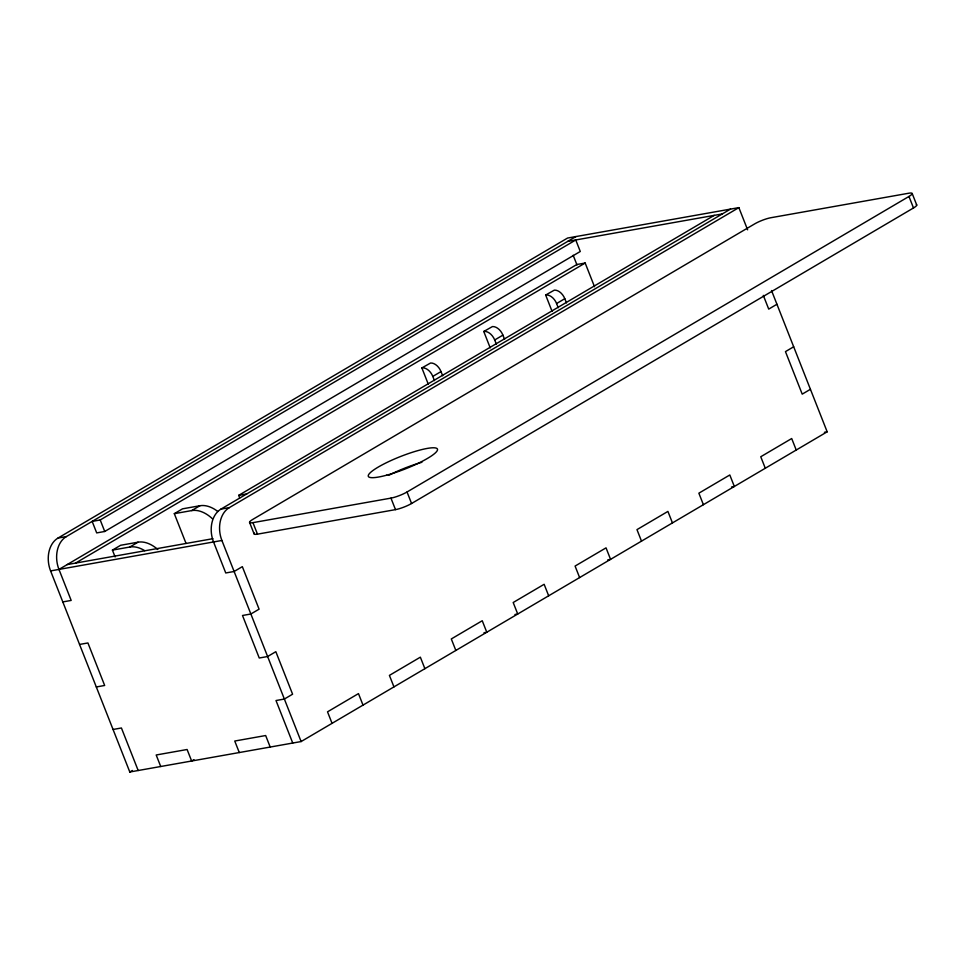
<?xml version="1.0" encoding="UTF-8"?>
<svg xmlns="http://www.w3.org/2000/svg" width="965" height="965" viewBox="0 0 965 965"><rect width="100%" height="100%" fill="white"/><g stroke="black" fill="none" stroke-linecap="round" stroke-linejoin="round"><path stroke-width="1.45" d="M771.53 290.537L827.174 431.813L301.116 741.554L129.805 772L50.59 570.906A25.259 18.612 79.9 0 1 57.984 538.072L567.553 238.053L738.864 207.62L747.61 229.815M57.984 538.072L66.356 536.588L575.924 236.558M100.203 519.966L575.755 239.971L580.279 251.479L104.739 531.474L96.693 532.909L92.158 521.402L100.203 519.966L104.739 531.474M62.809 601.919L71.181 600.435L58.962 569.422L576.817 264.519L585.176 263.035L594.512 286.726M75.547 563.102L585.176 263.035M115.112 556.938L112.423 550.11L120.637 545.273L138.031 542.185A30.964 20.193 59.5 0 1 157.814 549.507M186.04 543.428L174.315 513.669L182.53 508.832L199.924 505.744A30.964 20.193 59.5 0 1 217.764 511.462M428.315 384.287L421.874 367.918L430.547 363.021A10.651 6.948 59.5 0 1 441.017 371.573L442.67 375.759M490.208 347.846L483.767 331.478L492.427 326.58A10.651 6.948 59.5 0 1 502.91 335.132L504.562 339.318M552.101 311.406L545.659 295.037L554.32 290.139A10.651 6.948 59.5 0 1 564.802 298.692L566.455 302.877M112.423 550.11L129.817 547.022L138.031 542.185M174.315 513.669L191.709 510.582L199.924 505.744M421.874 367.918L422.332 367.858A10.651 6.948 59.5 0 1 432.803 376.41L441.017 371.573M483.767 331.478L484.213 331.417A10.651 6.948 59.5 0 1 494.695 339.969L502.91 335.132M545.659 295.037L546.106 294.976A10.651 6.948 59.5 0 1 556.588 303.529L564.802 298.692M239.706 497.916L238.693 495.359L714.245 215.364M292.745 743.05L276.002 700.53L284.361 699.046L292.588 694.197L275.833 651.689L267.619 656.526L259.247 658.009L242.505 615.489L250.864 614.005L259.09 609.168L242.336 566.648L234.121 571.485L225.75 572.969L213.542 541.956A25.259 18.612 79.9 0 1 220.937 509.122L730.505 209.103M220.937 509.122L229.296 507.638L738.864 207.62M252.939 522.644L390.958 498.121A12.195 2.183 -21.5 0 0 407.037 491.993L908.958 196.462A12.195 2.183 -21.5 0 0 908.813 193.217L770.794 217.74A12.195 2.183 -21.5 0 0 754.714 223.868L252.794 519.399A12.195 2.183 -21.5 0 0 252.939 522.644L257.474 534.152L395.493 509.629A12.195 2.183 -21.5 0 0 411.572 503.501L913.493 207.97A12.195 2.183 -21.5 0 0 916.34 204.628M776.934 304.252L768.719 309.102L763.315 295.374M793.676 346.773L785.462 351.622L802.217 394.142L810.431 389.293M129.805 772L132.386 770.48M193.977 759.624L191.637 761.011L187.101 749.503L156.185 754.992L160.721 766.5M567.71 241.395L722.29 213.941M238.693 495.359L246.738 493.935M67.176 564.585L212.915 538.687M824.387 432.308L827.174 431.813M50.59 570.906L221.902 540.472A25.259 18.612 79.9 0 1 229.296 507.638M731.554 486.975L734.341 486.481L729.805 474.973L698.865 493.187L703.401 504.695M79.552 644.439L87.924 642.955L104.666 685.476L96.307 686.959M607.781 559.857L610.568 559.362L606.032 547.855L575.08 566.069L579.615 577.577M514.936 614.512L517.735 614.017L513.187 602.51L544.139 584.295L548.675 595.803M483.996 632.738L486.782 632.244L482.247 620.736L451.306 638.951L455.842 650.458M113.05 729.48L121.421 727.984L138.176 770.504M912.215 193.567L916.75 205.075M908.958 196.462L913.493 207.97M796.234 450.04L791.698 438.532L760.758 456.747L765.293 468.254M573.174 255.279L576.998 264.989M672.448 522.921L667.913 511.414L636.972 529.628L641.508 541.136M556.588 303.529L558.24 307.714M494.695 339.969L496.348 344.155M432.803 376.41L434.455 380.596M407.037 491.993L411.572 503.501M390.958 498.121L395.493 509.629M424.89 668.685L420.354 657.177L389.414 675.391L393.949 686.899M363.009 705.113L358.473 693.606L327.521 711.832L332.056 723.34M249.537 522.294L254.06 533.802M221.902 540.472L301.116 741.554M270.2 747.055L265.665 735.535L234.748 741.036L239.284 752.543M58.962 569.422A25.259 18.612 79.9 0 1 66.356 536.588M191.709 510.582A30.964 20.193 59.5 0 1 212.433 518.772M129.817 547.022A30.964 20.193 59.5 0 1 144.678 550.653M257.474 534.152A12.195 2.183 -21.5 0 1 254.422 533.054M388.907 475.238A37.153 6.646 -21.5 0 1 421.91 462.271M386.76 475.154A37.153 6.646 -21.5 0 0 437.507 449.304A37.153 6.646 -21.5 0 0 384.372 463.731A37.153 6.646 -21.5 0 0 386.76 475.154"/></g></svg>
